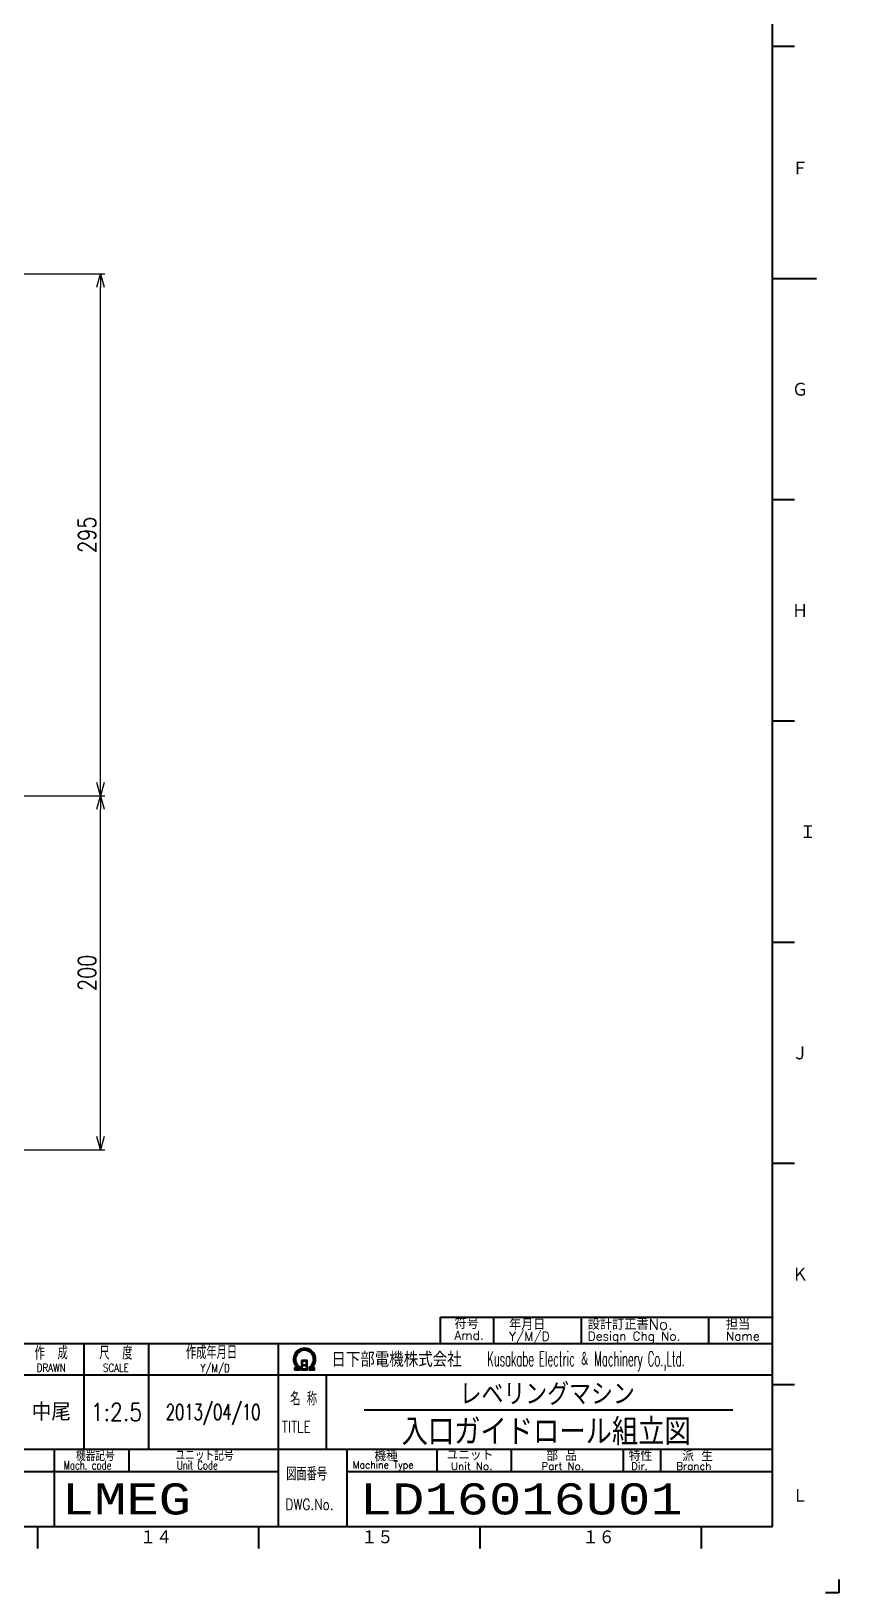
# Model space of a CAD drawing. Header units: millimetres. Extents: x 0 to 2102, y 0 to 1485.
# Drawn here: x 1646 to 2102, y 0 to 882 of the extents above; entities that cross this region are included whole.
import ezdxf
from ezdxf.enums import TextEntityAlignment as Align

# ---------------------------------------------------------------- set-up
doc = ezdxf.new("R2010")
doc.units = ezdxf.units.MM
doc.header["$LTSCALE"] = 2.5
doc.layers.get('0').update_dxf_attribs({"linetype": 'CONTINUOUS', "lineweight": 20})
doc.layers.get('DEFPOINTS').update_dxf_attribs({"linetype": 'CONTINUOUS'})
for name, color, linetype, lineweight in [('5', 3, 'CONTINUOUS', 13), ('6', 7, 'CONTINUOUS', 50), ('WAKU', 7, 'CONTINUOUS', 40)]:
    doc.layers.add(name, color=color, linetype=linetype, lineweight=lineweight)
doc.styles.add('DIMENSION', font='monotxt.shx', dxfattribs={"bigfont": 'bigfont.shx'})
doc.styles.get("Standard").update_dxf_attribs({"font": 'romans.shx', "width": 0.8, "bigfont": 'extfont2.shx'})
doc.dimstyles.new('GEN-ISO', dxfattribs={"dimscale": 2.5, "dimtxt": 4, "dimasz": 3, "dimexe": 1, "dimexo": 1, "dimgap": 1, "dimtad": 3, "dimrnd": 0.01, "dimdsep": 46, "dimtxsty": 'Standard', "dimblk": 'OPEN30', "dimcen": 0, "dimclrd": 256, "dimclre": 256, "dimclrt": 7, "dimadec": 3, "dimazin": 2, "dimtp": 0.1, "dimtm": 0.1, "dimtfac": 0.6, "dimtdec": 3, "dimtmove": 2, "dimatfit": 3, "dimldrblk": 'OPEN30', "dimfxl": 1, "dimarcsym": 0})

# ---------------------------------------------------------------- blocks, each defined once
blk = doc.blocks.new('_Open30')
at = {"color": 0, "linetype": 'ByBlock', "lineweight": -2}
for p, q in [((-1, 0.27), (0, 0)), ((0, 0), (-1, -0.27)), ((0, 0), (-1, 0))]:
    blk.add_line(p, q, dxfattribs=at)
blk = doc.blocks.new('*D26')
at = {"layer": '5', "lineweight": -2, "transparency": 16777216}
for p, q in [((1566.18, 450.27), (1687.93, 450.27)), ((1685.43, 257.77), (1685.43, 442.77)), ((1566.18, 250.27), (1687.93, 250.27))]:
    blk.add_line(p, q, dxfattribs=at)
at = {"layer": 'DEFPOINTS', "color": 0, "transparency": 16777216}
for p in [(1563.68, 450.27), (1685.43, 450.27), (1563.68, 250.27)]:
    blk.add_point(p, dxfattribs=at)
at = {"layer": '5', "lineweight": -2, "transparency": 16777216, "xscale": 7.5, "yscale": 7.5, "zscale": 7.5}
for p, rotation in [((1685.43, 450.27), 90), ((1685.43, 250.27), 270)]:
    blk.add_blockref('_Open30', p, dxfattribs=dict(at, rotation=rotation))
at = {"layer": '5', "color": 7, "transparency": 16777216, "insert": (1677.93, 350.27), "char_height": 10, "attachment_point": 5, "rotation": 90}
blk.add_mtext('200', dxfattribs=at)
blk = doc.blocks.new('*D27')
at = {"layer": '5', "lineweight": -2, "transparency": 16777216}
for p, q in [((1421.18, 745.27), (1687.93, 745.27)), ((1685.43, 457.77), (1685.43, 737.77))]:
    blk.add_line(p, q, dxfattribs=at)
at = {"layer": 'DEFPOINTS', "color": 0, "transparency": 16777216}
for p in [(1418.68, 745.27), (1685.43, 745.27), (1563.68, 450.27)]:
    blk.add_point(p, dxfattribs=at)
at = {"layer": '5', "lineweight": -2, "transparency": 16777216, "xscale": 7.5, "yscale": 7.5, "zscale": 7.5}
for p, rotation in [((1685.43, 745.27), 90), ((1685.43, 450.27), 270)]:
    blk.add_blockref('_Open30', p, dxfattribs=dict(at, rotation=rotation))
at = {"layer": '5', "color": 7, "transparency": 16777216, "insert": (1677.93, 597.77), "char_height": 10, "attachment_point": 5, "rotation": 90}
blk.add_mtext('295', dxfattribs=at)
blk = doc.blocks.new('A1組立図')
at = {"layer": 'WAKU', "color": 5, "linetype": 'Continuous'}
for p, q in [((826, 15), (826, 579)), ((831, 349.5), (826, 349.5)), ((836, 297), (826, 297)), ((831, 247), (826, 247)), ((831, 197), (826, 197)), ((831, 147), (826, 147)), ((831, 97), (826, 97)), ((831, 47), (826, 47)), ((25, 15), (826, 15)), ((660, 10), (660, 15)), ((710, 10), (710, 15)), ((760, 10), (760, 15)), ((810, 10), (810, 15)), ((841, 0), (838, 0)), ((841, 3), (841, 0))]:
    blk.add_line(p, q, dxfattribs=at)
for s, height, p in [('Ｆ', 3.31, (830.43, 320.24)), ('Ｇ', 3.31, (830.43, 270.24)), ('Ｈ', 3.31, (830.43, 220.24)), ('Ｉ', 3.31, (832.19, 170.24)), ('Ｊ', 3.31, (830.43, 120.24)), ('Ｋ', 3.31, (830.43, 70.24)), ('Ｌ', 3.31, (830.43, 20.24)), ('１６', 3.311, (783.1, 10.87)), ('１４', 3.311, (683.1, 10.87)), ('１５', 3.311, (733.1, 10.87))]:
    blk.add_text(s, height=height, dxfattribs=at).set_placement(p)
blk = doc.blocks.new('A1表題欄')
at = {"layer": 'WAKU'}
for p, q in [((-75, 47.26), (0, 47.26)), ((-75, 41.26), (-75, 47.26)), ((-63, 47.26), (-63, 41.26)), ((-43.2, 47.26), (-43.2, 41.26)), ((-14.4, 47.26), (-14.4, 41.26)), ((-155.57, 41.26), (-155.57, 17.42)), ((-140.95, 41.26), (-140.95, 17.42)), ((-111.7, 41.26), (-111.7, 0)), ((-214.07, 34.26), (0, 34.26)), ((-140.95, 34.26), (-140.95, 17.42)), ((-111.7, 34.26), (-111.7, 34.26)), ((-100.83, 34.26), (-100.83, 17.42)), ((-92.27, 26.35), (-8.97, 26.35)), ((-257.95, 17.42), (0, 17.42)), ((-162.27, 17.42), (-162.27, 0)), ((-145.41, 17.42), (-145.41, 12.42)), ((-96.17, 17.42), (-96.17, 0)), ((-75.85, 17.42), (-75.85, 12.42)), ((-59, 17.42), (-59, 12.42)), ((-33.71, 17.42), (-33.71, 12.42)), ((-25.28, 17.42), (-25.28, 12.42)), ((-199.45, 12.42), (-111.7, 12.42)), ((-96.17, 12.42), (0, 12.42))]:
    blk.add_line(p, q, dxfattribs=at)
at = {"layer": 'WAKU', "color": 5}
blk.add_lwpolyline([(0, 41.26), (-257.95, 41.26), (-257.95, 0)], dxfattribs=at)
at = {"layer": 'WAKU'}
for points in [[(-107.98, 35.4), (-106.78, 35.4), (-106.78, 36.01)], [(-107.98, 35.58), (-107.03, 35.58), (-107.03, 35.91)], [(-107.28, 35.82), (-107.28, 35.75), (-107.98, 35.75), (-107.98, 35.4)], [(-106.38, 37.51), (-106.38, 35.4), (-105.08, 35.4), (-105.08, 37.51), (-106.38, 37.51)], [(-106.23, 37.36), (-106.23, 36.53), (-105.23, 36.53), (-105.23, 37.36), (-106.23, 37.36)], [(-105.23, 36.38), (-105.23, 35.55), (-106.23, 35.55), (-106.23, 36.38), (-105.23, 36.38)], [(-104.68, 35.98), (-104.68, 35.4), (-103.42, 35.4), (-103.42, 35.75), (-104.15, 35.75), (-104.15, 35.8)], [(-104.43, 35.87), (-104.43, 35.58), (-103.42, 35.58)]]:
    blk.add_lwpolyline(points, dxfattribs=at)
for radius, start, end in [(2.5, 308.2706, 230.8952), (2.28, 303.9949, 234.4013), (2.06, 299.8294, 238.4756)]:
    blk.add_arc((-105.7, 37.76), radius, start, end, dxfattribs=at)
for s, height, p in [('符号', 2.5, (-71.83, 44.63)), ('年月日', 2.5, (-59.51, 44.4)), ('設計訂正書No.', 2.5, (-41.71, 44.44)), ('担当', 2.5, (-10.5, 44.44)), ('Amd.', 2, (-71.83, 42.2)), ('Y/M/D', 2, (-59.51, 41.97)), ('Design Chg No.', 2, (-41.71, 42.01)), ('Name', 2, (-10.5, 42.01)), ('機種', 2.4, (-89.92, 14.76)), ('ユニット', 2.4, (-73.61, 14.96)), ('Unit No.', 1.7, (-72.61, 12.76)), ('Part No.', 1.7, (-52.19, 12.76)), ('部 品', 2.4, (-51.07, 14.79)), ('特性', 2.4, (-32.45, 14.78)), ('Dir.', 1.7, (-31.91, 12.76)), ('Branch', 1.7, (-21.72, 12.76)), ('派 生', 2.4, (-20.35, 14.72))]:
    blk.add_text(s, height=height, dxfattribs=at).set_placement(p)
for s, height, width, p in [('作  成', 3, 0.7, (-162.95, 39.35)), ('尺  度', 3, 0.7, (-148.33, 39.35)), ('DRAWN', 1.8, 0.8, (-162.95, 35.85)), ('SCALE', 1.8, 0.8, (-148.33, 35.85)), ('DWG.No.', 2.5, 0.8, (-104.59, 4.96))]:
    blk.add_text(s, height=height, dxfattribs=dict(at, width=width)).set_placement(p, align=Align.MIDDLE)
for s, height, width, p in [('作成年月日', 3, 0.7, (-132.51, 37.82)), ('Kusakabe Electric ＆ Machinery Co.,Ltd.', 3.3108, 0.5, (-64.44, 36.19)), ('Y/M/D', 1.8, 0.8, (-129.21, 34.87)), ('名 称', 3, 0.7, (-108.94, 27.33)), ('TITLE', 2.5, 0.8, (-110.82, 21.25)), ('Mach. code', 2, 0.7, (-160.14, 12.83)), ('機器記号', 2.5, 0.7, (-157.35, 14.77)), ('ユニット記号', 2.5, 0.7, (-134.86, 14.85)), ('Unit Code', 2, 0.7, (-134.55, 12.83)), ('Machine Type', 1.7, 0.9, (-94.85, 13.05)), ('図面番号', 3, 0.7, (-109.85, 10.37))]:
    blk.add_text(s, height=height, dxfattribs=dict(at, width=width)).set_placement(p)
at = {"layer": 'WAKU', "width": 0.844147}
blk.add_text('日下部電機株式会社', height=3.311, dxfattribs=at).set_placement((-99.65, 36.06), (-70.21, 36.06), align=Align.FIT)
at = {"layer": 'WAKU', "linetype": 'Continuous', "width": 0.7}
for tag, p in [('GEN-TITLE-QT', (-751.51, 551)), ('GEN-TITLE-UN', (-791, 551.01)), ('GEN-TITLE-PT', (-771.25, 551)), ('GEN-TITLE-STO', (-731.57, 551))]:
    blk.add_attdef(tag, text='', height=6, dxfattribs=at).set_placement(p, align=Align.MIDDLE)
at = {"layer": 'WAKU'}
for tag, height, width, p in [('GEN-TITLE-CRO', 4, 0.8, (-236.01, 32.8)), ('HEADER1', 5, 0.9, (-50.88, 30.15)), ('GEN-TITLE-SCA', 4, 0.85, (-148.21, 25.85)), ('GEN-TITLE-PRE', 4, 0.8, (-236.01, 20.88)), ('HEADER2', 6, 0.9, (-51.11, 21.68))]:
    blk.add_attdef(tag, text='', height=height, dxfattribs=dict(at, width=width)).set_placement(p, align=Align.MIDDLE)
for tag, p in [('GEN-TITLE-APP｛3.4｝', (-206.8, 26.09)), ('GEN-TITLE-CHE｛3.4｝', (-192.17, 26.09)), ('GEN-TITLE-DES｛3.4｝', (-177.55, 26.09)), ('GEN-TITLE-DRA｛3.4｝', (-162.93, 26.09))]:
    blk.add_attdef(tag, text='', height=4, dxfattribs=at).set_placement(p, align=Align.MIDDLE)
at = {"layer": 'WAKU', "width": 0.7}
blk.add_attdef('GEN-TITLE-DAT', text='', height=3.5, dxfattribs=at).set_placement((-126.36, 24.1), align=Align.CENTER)
blk.add_attdef('GEN-TITLE-DAT1{4.4}', text='', height=3.5, dxfattribs=at).set_placement((-243.52, 8.71), align=Align.MIDDLE_CENTER)
at = {"layer": 'WAKU', "color": 5}
blk.add_attdef('HEADER6', text='', height=5.8, dxfattribs=at).set_placement((-214.07, 2.7), align=Align.BOTTOM_CENTER)
at = {"layer": 'WAKU', "style": 'DIMENSION', "width": 1.2}
blk.add_attdef('HEADER13', text='', height=7.02, dxfattribs=at).set_placement((-196.44, 6.21), align=Align.MIDDLE_LEFT)
at = {"layer": 'WAKU', "color": 5, "style": 'DIMENSION', "width": 1.2}
for tag, p in [('HEADER12', (-160.55, 6.21)), ('GEN-TITLE-DWG', (-93.21, 6.21))]:
    blk.add_attdef(tag, text='', height=7.02, dxfattribs=at).set_placement(p, align=Align.MIDDLE_LEFT)
blk = doc.blocks.new('REVI0')
at = {"layer": 'WAKU'}
blk.add_point((0, 0), dxfattribs=at)

msp = doc.modelspace()

# ---------------------------------------------------------------- block references
at = {"layer": '6', "lineweight": 0, "xscale": 2.5, "yscale": 2.5, "zscale": 2.5}
for name, p in [('A1組立図', (0, 0)), ('REVI0', (2065, 155.659))]:
    msp.add_blockref(name, p, dxfattribs=at)
at = {"layer": '6', "lineweight": 0}
ref = msp.add_blockref('A1表題欄', (2065, 37.5), dxfattribs=dict(at, xscale=2.5, yscale=2.5, zscale=2.5))
ref.add_attrib('GEN-TITLE-DWG', 'LD16016U01', dxfattribs={"layer": 'WAKU', "color": 5, "height": 17.5575, "style": 'DIMENSION', "width": 1.2}).set_placement((1831.975, 53.027), align=Align.MIDDLE_LEFT)
ref.add_attrib('HEADER1', 'レベリングマシン', dxfattribs={"layer": 'WAKU', "height": 12.5, "width": 0.9}).set_placement((1937.806, 112.868), align=Align.MIDDLE)
ref.add_attrib('HEADER2', '入口ガイドロール組立図', dxfattribs={"layer": 'WAKU', "height": 15, "width": 0.9}).set_placement((1937.236, 91.696), align=Align.MIDDLE)
ref.add_attrib('GEN-TITLE-DAT', '2013/04/10', dxfattribs={"layer": 'WAKU', "height": 8.75, "width": 0.7}).set_placement((1749.091, 97.756), align=Align.CENTER)
ref.add_attrib('GEN-TITLE-SCA', '1:2.5', dxfattribs={"layer": 'WAKU', "height": 10, "width": 0.85}).set_placement((1694.478, 102.126), align=Align.MIDDLE)
ref.add_attrib('HEADER12', 'LMEG', dxfattribs={"layer": 'WAKU', "color": 5, "height": 17.5575, "style": 'DIMENSION', "width": 1.2}).set_placement((1663.635, 53.027), align=Align.MIDDLE_LEFT)
ref.add_attrib('GEN-TITLE-DRA｛3.4｝', '中尾', dxfattribs={"layer": 'WAKU', "height": 10}).set_placement((1657.685, 102.725), align=Align.MIDDLE)

# ---------------------------------------------------------------- dimensions: what is measured, and where the dimension line sits
at = {"layer": '5'}
dim = msp.add_linear_dim(base=(1685.429, 745.269), p1=(1563.681, 450.269), p2=(1418.681, 745.269), angle=90, dimstyle='GEN-ISO', override={"dimse1": 1}, dxfattribs=at)
dim.commit()
dim.dimension.update_dxf_attribs({"geometry": '*D27', "text_midpoint": (1677.929, 597.769)})
dim = msp.add_linear_dim(base=(1685.429, 450.269), p1=(1563.681, 250.269), p2=(1563.681, 450.269), angle=90, dimstyle='GEN-ISO', dxfattribs=at)
dim.commit()
dim.dimension.update_dxf_attribs({"geometry": '*D26', "text_midpoint": (1677.929, 350.269)})

doc.saveas('drawing.dxf')
